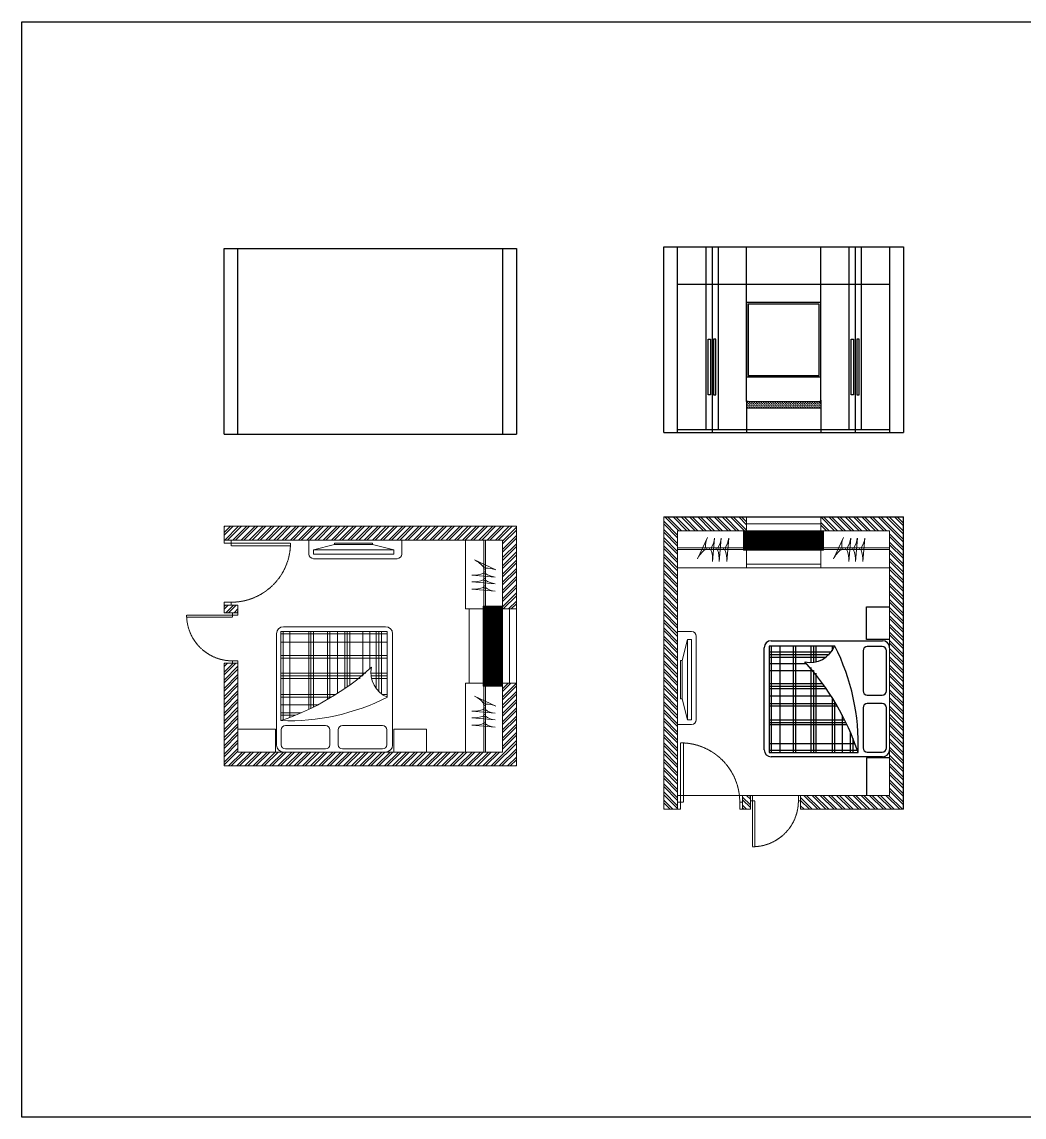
# Model space of a CAD drawing. Header units: inches. Extents: x 213 to 17763, y -4830 to 1802.
# Drawn here: x 16322 to 16970, y -3444 to -2736 of the extents above; entities that cross this region are included whole.
import ezdxf

# ---------------------------------------------------------------- set-up
doc = ezdxf.new("R2010")
doc.units = ezdxf.units.IN
doc.header["$MEASUREMENT"] = 0
doc.linetypes.add('DASHED2', pattern=[0.375, 0.25, -0.125])
doc.linetypes.add('HIDDEN', pattern=[0.375, 0.25, -0.125])
for name, color, linetype in [('A-Door-Frame', 1, 'Continuous'), ('A-Door-Swing', 8, 'HIDDEN'), ('Edges', 7, 'Continuous'), ('furni', 253, 'Continuous'), ('IEL-HATCH-002', 7, 'Continuous')]:
    doc.layers.add(name, color=color, linetype=linetype)
doc.layers.add('Furniture', color=251, linetype='Continuous', lineweight=18)
doc.layers.add('ROD', color=7, linetype='Continuous', lineweight=9)

# ---------------------------------------------------------------- blocks, each defined once
blk = doc.blocks.new('DRYG')
at = {"layer": 'IEL-HATCH-002', "lineweight": 5, "transparency": 33554687}
h = blk.add_hatch(dxfattribs=at)
h.set_pattern_fill('ANSI31', color=9)
h.paths.add_polyline_path([(8088.69, 1479.56), (8081.6, 1479.56), (8081.6, 1479.53), (8081.6, 1421.69), (8088.69, 1421.69)])
h.paths.add_polyline_path([(8081.6, 1479.53), (8078.02, 1479.53), (8077.83, 1479.53), (8077.83, 1421.72), (8078.02, 1421.72), (8081.6, 1421.72)])
h.paths.add_polyline_path([(8091.83, 1479.56), (8088.69, 1479.56), (8088.69, 1421.69), (8091.83, 1421.69)])
h.paths.add_polyline_path([(8090.14, 1462.64), (8090.51, 1462.64), (8090.51, 1456.86), (8090.14, 1456.86)], flags=16)
h.paths.add_polyline_path([(8090.66, 1462.64), (8091.04, 1462.64), (8091.04, 1456.86), (8090.66, 1456.86)], flags=16)
h.paths.add_polyline_path([(8091.19, 1462.64), (8091.57, 1462.64), (8091.57, 1456.86), (8091.19, 1456.86)], flags=16)
h.paths.add_polyline_path([(8090.14, 1456.55), (8090.51, 1456.55), (8090.51, 1450.78), (8090.14, 1450.78)], flags=16)
h.paths.add_polyline_path([(8090.66, 1456.55), (8091.04, 1456.55), (8091.04, 1450.78), (8090.66, 1450.78)], flags=16)
h.paths.add_polyline_path([(8091.19, 1456.55), (8091.57, 1456.55), (8091.57, 1450.78), (8091.19, 1450.78)], flags=16)
h.paths.add_polyline_path([(8090.14, 1462.95), (8090.14, 1468.72), (8090.51, 1468.72), (8090.51, 1462.95)], flags=16)
h.paths.add_polyline_path([(8090.66, 1462.95), (8090.66, 1468.72), (8091.04, 1468.72), (8091.04, 1462.95)], flags=16)
h.paths.add_polyline_path([(8091.19, 1462.95), (8091.19, 1468.72), (8091.57, 1468.72), (8091.57, 1462.95)], flags=16)
h.paths.add_polyline_path([(8090.14, 1450.47), (8090.51, 1450.47), (8090.51, 1444.69), (8090.14, 1444.69)], flags=16)
h.paths.add_polyline_path([(8090.66, 1450.47), (8091.04, 1450.47), (8091.04, 1444.69), (8090.66, 1444.69)], flags=16)
h.paths.add_polyline_path([(8091.19, 1450.47), (8091.57, 1450.47), (8091.57, 1444.69), (8091.19, 1444.69)], flags=16)
h.paths.add_polyline_path([(8090.14, 1469.03), (8090.14, 1474.81), (8090.51, 1474.81), (8090.51, 1469.03)], flags=16)
h.paths.add_polyline_path([(8090.66, 1469.03), (8090.66, 1474.81), (8091.04, 1474.81), (8091.04, 1469.03)], flags=16)
h.paths.add_polyline_path([(8091.19, 1469.03), (8091.19, 1474.81), (8091.57, 1474.81), (8091.57, 1469.03)], flags=16)
h.paths.add_polyline_path([(8090.14, 1444.38), (8090.51, 1444.38), (8090.51, 1438.61), (8090.14, 1438.61)], flags=16)
h.paths.add_polyline_path([(8090.66, 1444.38), (8091.04, 1444.38), (8091.04, 1438.61), (8090.66, 1438.61)], flags=16)
h.paths.add_polyline_path([(8091.19, 1444.38), (8091.57, 1444.38), (8091.57, 1438.61), (8091.19, 1438.61)], flags=16)
h.paths.add_polyline_path([(8090.14, 1438.3), (8090.51, 1438.3), (8090.51, 1432.53), (8090.14, 1432.53)], flags=16)
h.paths.add_polyline_path([(8090.66, 1438.3), (8091.04, 1438.3), (8091.04, 1432.53), (8090.66, 1432.53)], flags=16)
h.paths.add_polyline_path([(8091.19, 1438.3), (8091.57, 1438.3), (8091.57, 1432.53), (8091.19, 1432.53)], flags=16)
h.paths.add_polyline_path([(8090.14, 1432.21), (8090.51, 1432.21), (8090.51, 1426.44), (8090.14, 1426.44)], flags=16)
h.paths.add_polyline_path([(8090.66, 1432.21), (8091.04, 1432.21), (8091.04, 1426.44), (8090.66, 1426.44)], flags=16)
h.paths.add_polyline_path([(8091.19, 1432.21), (8091.57, 1432.21), (8091.57, 1426.44), (8091.19, 1426.44)], flags=16)
at = {"layer": 'Edges', "color": 18, "lineweight": 5, "true_color": 0x000000}
for p, q in [((8077.83, 1479.53), (8077.83, 1479.56)), ((8077.83, 1479.56), (8078.02, 1479.56)), ((8077.83, 1479.53), (8077.83, 1421.72)), ((8077.83, 1479.53), (8078.02, 1479.53)), ((8078.02, 1479.56), (8078.02, 1479.53)), ((8078.02, 1479.56), (8081.6, 1479.56)), ((8078.02, 1479.53), (8081.6, 1479.53)), ((8088.69, 1479.56), (8081.6, 1479.56)), ((8081.6, 1479.56), (8081.6, 1479.53)), ((8081.6, 1479.53), (8081.6, 1421.72)), ((8088.69, 1479.56), (8091.83, 1479.56)), ((8088.69, 1421.69), (8088.69, 1479.56)), ((8090.14, 1474.81), (8090.51, 1474.81)), ((8090.14, 1469.03), (8090.14, 1474.81)), ((8090.51, 1474.81), (8090.51, 1469.03)), ((8090.66, 1474.81), (8091.04, 1474.81)), ((8090.66, 1469.03), (8090.66, 1474.81)), ((8091.04, 1474.81), (8091.04, 1469.03)), ((8091.19, 1474.81), (8091.57, 1474.81)), ((8091.19, 1469.03), (8091.19, 1474.81)), ((8091.57, 1474.81), (8091.57, 1469.03)), ((8091.83, 1479.56), (8091.83, 1421.69)), ((8090.51, 1469.03), (8090.14, 1469.03)), ((8090.14, 1468.72), (8090.51, 1468.72)), ((8090.14, 1462.95), (8090.14, 1468.72)), ((8090.51, 1468.72), (8090.51, 1462.95)), ((8091.04, 1469.03), (8090.66, 1469.03)), ((8090.66, 1468.72), (8091.04, 1468.72)), ((8090.66, 1462.95), (8090.66, 1468.72)), ((8091.04, 1468.72), (8091.04, 1462.95)), ((8091.57, 1469.03), (8091.19, 1469.03)), ((8091.19, 1468.72), (8091.57, 1468.72)), ((8091.19, 1462.95), (8091.19, 1468.72)), ((8091.57, 1468.72), (8091.57, 1462.95)), ((8090.51, 1462.95), (8090.14, 1462.95)), ((8090.14, 1462.64), (8090.51, 1462.64)), ((8090.14, 1456.86), (8090.14, 1462.64)), ((8090.51, 1462.64), (8090.51, 1456.86)), ((8091.04, 1462.95), (8090.66, 1462.95)), ((8090.66, 1462.64), (8091.04, 1462.64)), ((8090.66, 1456.86), (8090.66, 1462.64)), ((8091.04, 1462.64), (8091.04, 1456.86)), ((8091.57, 1462.95), (8091.19, 1462.95)), ((8091.19, 1462.64), (8091.57, 1462.64)), ((8091.19, 1456.86), (8091.19, 1462.64)), ((8091.57, 1462.64), (8091.57, 1456.86)), ((8090.51, 1456.86), (8090.14, 1456.86)), ((8090.14, 1456.55), (8090.51, 1456.55)), ((8090.14, 1450.78), (8090.14, 1456.55)), ((8090.51, 1450.78), (8090.14, 1450.78)), ((8090.14, 1450.47), (8090.51, 1450.47)), ((8090.14, 1444.69), (8090.14, 1450.47)), ((8090.51, 1456.55), (8090.51, 1450.78)), ((8090.51, 1450.47), (8090.51, 1444.69)), ((8091.04, 1456.86), (8090.66, 1456.86)), ((8090.66, 1456.55), (8091.04, 1456.55)), ((8090.66, 1450.78), (8090.66, 1456.55)), ((8091.04, 1450.78), (8090.66, 1450.78)), ((8090.66, 1450.47), (8091.04, 1450.47)), ((8090.66, 1444.69), (8090.66, 1450.47)), ((8091.04, 1456.55), (8091.04, 1450.78)), ((8091.04, 1450.47), (8091.04, 1444.69)), ((8091.57, 1456.86), (8091.19, 1456.86)), ((8091.19, 1456.55), (8091.57, 1456.55)), ((8091.19, 1450.78), (8091.19, 1456.55)), ((8091.57, 1450.78), (8091.19, 1450.78)), ((8091.19, 1450.47), (8091.57, 1450.47)), ((8091.19, 1444.69), (8091.19, 1450.47)), ((8091.57, 1456.55), (8091.57, 1450.78)), ((8091.57, 1450.47), (8091.57, 1444.69)), ((8090.51, 1444.69), (8090.14, 1444.69)), ((8090.14, 1444.38), (8090.51, 1444.38)), ((8090.14, 1438.61), (8090.14, 1444.38)), ((8090.51, 1444.38), (8090.51, 1438.61)), ((8091.04, 1444.69), (8090.66, 1444.69)), ((8090.66, 1444.38), (8091.04, 1444.38)), ((8090.66, 1438.61), (8090.66, 1444.38)), ((8091.04, 1444.38), (8091.04, 1438.61)), ((8091.57, 1444.69), (8091.19, 1444.69)), ((8091.19, 1444.38), (8091.57, 1444.38)), ((8091.19, 1438.61), (8091.19, 1444.38)), ((8091.57, 1444.38), (8091.57, 1438.61)), ((8090.51, 1438.61), (8090.14, 1438.61)), ((8090.14, 1438.3), (8090.51, 1438.3)), ((8090.14, 1432.53), (8090.14, 1438.3)), ((8090.51, 1438.3), (8090.51, 1432.53)), ((8091.04, 1438.61), (8090.66, 1438.61)), ((8090.66, 1438.3), (8091.04, 1438.3)), ((8090.66, 1432.53), (8090.66, 1438.3)), ((8091.04, 1438.3), (8091.04, 1432.53)), ((8091.57, 1438.61), (8091.19, 1438.61)), ((8091.19, 1438.3), (8091.57, 1438.3)), ((8091.19, 1432.53), (8091.19, 1438.3)), ((8091.57, 1438.3), (8091.57, 1432.53)), ((8090.51, 1432.53), (8090.14, 1432.53)), ((8090.14, 1432.21), (8090.51, 1432.21)), ((8090.14, 1426.44), (8090.14, 1432.21)), ((8090.51, 1426.44), (8090.14, 1426.44)), ((8090.51, 1432.21), (8090.51, 1426.44)), ((8091.04, 1432.53), (8090.66, 1432.53)), ((8090.66, 1432.21), (8091.04, 1432.21)), ((8090.66, 1426.44), (8090.66, 1432.21)), ((8091.04, 1426.44), (8090.66, 1426.44)), ((8091.04, 1432.21), (8091.04, 1426.44)), ((8091.57, 1432.53), (8091.19, 1432.53)), ((8091.19, 1432.21), (8091.57, 1432.21)), ((8091.19, 1426.44), (8091.19, 1432.21)), ((8091.57, 1426.44), (8091.19, 1426.44)), ((8091.57, 1432.21), (8091.57, 1426.44)), ((8077.83, 1421.69), (8077.83, 1421.72)), ((8077.83, 1421.72), (8078.02, 1421.72)), ((8078.02, 1421.69), (8077.83, 1421.69)), ((8078.02, 1421.72), (8078.02, 1421.69)), ((8081.6, 1421.72), (8078.02, 1421.72)), ((8078.02, 1421.69), (8081.6, 1421.69)), ((8081.6, 1421.72), (8081.6, 1421.69)), ((8088.69, 1421.69), (8081.6, 1421.69)), ((8088.69, 1421.69), (8091.83, 1421.69))]:
    blk.add_line(p, q, dxfattribs=at)
at = {"layer": 'furni', "color": 18, "lineweight": 5, "true_color": 0x000000}
blk.add_line((8077.83, 1421.69), (8091.83, 1421.69), dxfattribs=at)
blk = doc.blocks.new('HG')
at = {"color": 7, "lineweight": 5}
for p, q in [((16491.17, -2646), (16557.17, -2646)), ((16486.67, -2722.5), (16486.67, -2650.5)), ((16558.21, -2649.17), (16489.46, -2649.17)), ((16489.46, -2649.17), (16489.46, -2706.7)), ((16558.21, -2650.53), (16489.46, -2650.53)), ((16490.97, -2649.17), (16490.97, -2706.16)), ((16495.21, -2649.17), (16495.21, -2704.63)), ((16507.5, -2649.17), (16507.5, -2699.41)), ((16508.87, -2649.17), (16508.87, -2698.75)), ((16510.51, -2649.17), (16510.51, -2697.95)), ((16519.68, -2649.17), (16519.68, -2693)), ((16521.18, -2649.17), (16521.18, -2692.12)), ((16525.97, -2649.17), (16525.97, -2689.16)), ((16530.76, -2649.17), (16530.76, -2685.96)), ((16532.41, -2649.17), (16532.41, -2684.81)), ((16534.05, -2649.17), (16534.05, -2683.62)), ((16542.53, -2649.17), (16542.53, -2677.79)), ((16546.91, -2649.17), (16546.91, -2673.38)), ((16551.16, -2649.17), (16551.16, -2686.05)), ((16552.8, -2649.17), (16552.8, -2687.92)), ((16554.44, -2649.17), (16554.44, -2689.33)), ((16558.21, -2691.67), (16558.21, -2649.17)), ((16561.67, -2650.5), (16561.67, -2722.5)), ((16558.21, -2656.01), (16489.46, -2656.01)), ((16558.21, -2664.64), (16489.46, -2664.64)), ((16558.21, -2666.28), (16489.46, -2666.28)), ((16544.36, -2676), (16489.46, -2676)), ((16558.21, -2676), (16547.69, -2676)), ((16542.54, -2677.78), (16489.46, -2677.78)), ((16540.8, -2679.43), (16489.46, -2679.43)), ((16558.21, -2677.78), (16547.81, -2677.78)), ((16558.21, -2679.43), (16548.09, -2679.43)), ((16524.91, -2689.83), (16489.46, -2689.83)), ((16558.21, -2689.83), (16555.14, -2689.83)), ((16522.26, -2691.48), (16489.46, -2691.48)), ((16513.52, -2696.41), (16489.46, -2696.41)), ((16558.21, -2691.48), (16558.18, -2691.48)), ((16502.65, -2701.61), (16489.46, -2701.61)), ((16498.73, -2703.25), (16489.46, -2703.25)), ((16518.32, -2709.89), (16492.41, -2709.89)), ((16555.15, -2709.89), (16529.23, -2709.89)), ((16485.89, -2712.15), (16461.72, -2712.15)), ((16485.89, -2727), (16485.89, -2712.15)), ((16489.67, -2712.63), (16489.67, -2722.27)), ((16521.06, -2722.27), (16521.06, -2712.63)), ((16526.49, -2712.63), (16526.49, -2722.27)), ((16557.89, -2722.27), (16557.89, -2712.63)), ((16562.46, -2727), (16562.46, -2712.15)), ((16562.46, -2712.15), (16583.62, -2712.15)), ((16583.62, -2712.15), (16583.62, -2727)), ((16492.41, -2725.01), (16518.32, -2725.01)), ((16529.23, -2725.01), (16555.15, -2725.01)), ((16557.17, -2727), (16491.17, -2727))]:
    blk.add_line(p, q, dxfattribs=at)
for centre, radius, start, end in [((16491.17, -2650.5), 4.5, 90, 180), ((16557.17, -2650.5), 4.5, 0, 90), ((16437.33, -2551.19), 163.99, 288.51704, 312.48311), ((16564.7, -2675.77), 17.01, 167.64436, 248.21267), ((16494.59, -2565.48), 141.3, 267.9004, 296.84044), ((16492.41, -2712.63), 2.74, 90, 180), ((16518.32, -2712.63), 2.74, 0, 90), ((16529.23, -2712.63), 2.74, 90, 180), ((16555.15, -2712.63), 2.74, 0, 90), ((16491.17, -2722.5), 4.5, 180, 270), ((16492.41, -2722.27), 2.74, 180, 270), ((16518.32, -2722.27), 2.74, 270, 0), ((16529.23, -2722.27), 2.74, 180, 270), ((16555.15, -2722.27), 2.74, 270, 0), ((16557.17, -2722.5), 4.5, 270, 0)]:
    blk.add_arc(centre, radius, start, end, dxfattribs=at)
blk = doc.blocks.new('iuhygfdcx')
for p, q in [((16844, -2771.5), (16844, -2807.5)), ((16845.5, -2771.5), (16844, -2771.5)), ((16845.5, -2807.5), (16845.5, -2771.5)), ((16844, -2807.5), (16845.5, -2807.5))]:
    blk.add_line(p, q)

msp = doc.modelspace()

# ---------------------------------------------------------------- hatches: boundary and pattern name
at = {"layer": 'IEL-HATCH-002', "true_color": 0x939598, "transparency": 33554687}
h = msp.add_hatch(dxfattribs=at)
h.set_pattern_fill('CROSS', color=252, scale=3)
h.set_pattern_definition([(0, (0, -483.5039), (0.75, 0.75), [0.375, -1.125]), (90, (0.1875, -483.6914), (-0.75, 0.75), [0.375, -1.125])])
edge = h.paths.add_edge_path()
edge.add_line((16837.5, -2982), (16791.5, -2982))
edge.add_arc((16791.5, -2983), 1, 90, 180)
edge.add_line((16790.5, -2983), (16790.5, -2986))
edge.add_line((16790.5, -2986), (16838.5, -2986))
edge.add_line((16838.5, -2986), (16838.5, -2983))
edge.add_arc((16837.5, -2983), 1, 0, 90)
at = {"layer": 'IEL-HATCH-002', "lineweight": 5, "transparency": 33554687}
h = msp.add_hatch(dxfattribs=at)
h.set_pattern_fill('ANSI32', color=1, scale=10, angle=90)
h.set_pattern_definition([(135, (16266.328, -7464.1407), (-2.6516504, -2.6516504), []), (135, (16266.328, -7462.373), (-2.6516504, -2.6516504), [])])
h.paths.add_polyline_path([(16737, -3056.5), (16737, -3236.5), (16737, -3245.5), (16746, -3245.5), (16746, -3065.5), (16790.5, -3065.5), (16790.5, -3056.5)])
h.paths.add_polyline_path([(16838.5, -3056.5), (16838.5, -3065.5), (16840.34, -3065.5), (16840.36, -3065.5), (16883, -3065.5), (16883, -3236.5), (16825.5, -3236.5), (16825.5, -3240.12), (16825.5, -3245.5), (16892, -3245.5), (16892, -3065.5), (16892, -3056.5), (16883, -3056.5)])
h.paths.add_polyline_path([(16788, -3236.5), (16788, -3245.5), (16793, -3245.5), (16793, -3236.5)])
h = msp.add_hatch(dxfattribs=at)
h.set_pattern_fill('ANSI32', color=1, scale=10)
h.set_pattern_definition([(45, (12234.0854, -2591.832), (-2.6516504, 2.6516504), []), (45, (12235.8532, -2591.832), (-2.6516504, 2.6516504), [])])
h.paths.add_polyline_path([(16641.72, -3062.5), (16461.72, -3062.5), (16452.72, -3062.5), (16452.72, -3071.5), (16632.72, -3071.5), (16632.72, -3116), (16641.72, -3116)])
h.paths.add_polyline_path([(16641.72, -3164), (16632.72, -3164), (16632.72, -3165.84), (16632.72, -3165.87), (16632.72, -3208.5), (16461.72, -3208.5), (16461.72, -3151), (16458.11, -3151), (16452.72, -3151), (16452.72, -3217.5), (16632.72, -3217.5), (16641.72, -3217.5), (16641.72, -3208.5)])
h.paths.add_polyline_path([(16461.72, -3113.5), (16452.72, -3113.5), (16452.72, -3118.5), (16461.72, -3118.5)])

# ---------------------------------------------------------------- linework, layer by layer
for p, q in [((16452.72, -3003), (16452.72, -2883)), ((16452.72, -2883), (16641.72, -2883)), ((16461.72, -3003), (16461.72, -2883)), ((16632.72, -2883), (16632.72, -3003)), ((16641.72, -2883), (16641.72, -3003)), ((16737, -3002), (16737, -2882)), ((16737, -2882), (16892, -2882)), ((16746, -3002), (16746, -2882)), ((16764.25, -2882), (16764.25, -3000)), ((16768.25, -2882), (16768.25, -3002)), ((16772.25, -2882), (16772.25, -3000)), ((16790.5, -2982), (16790.5, -2882)), ((16838.5, -2918), (16838.5, -2882)), ((16856.75, -2882), (16856.75, -3000)), ((16860.75, -2882), (16860.75, -3002)), ((16864.75, -2882), (16864.75, -3000)), ((16883, -2882), (16883, -3002)), ((16892, -2882), (16892, -3002)), ((16746, -2906), (16790.5, -2906)), ((16790.5, -2906), (16838.5, -2906)), ((16838.5, -2906), (16883, -2906)), ((16838.5, -2982), (16838.5, -2966)), ((16790.5, -2981), (16790.5, -3002)), ((16790.5, -2986), (16838.5, -2986)), ((16791.5, -2982), (16837.5, -2982)), ((16838.5, -2981), (16838.5, -3002)), ((16746, -3000), (16883, -3000)), ((16452.72, -3003), (16641.72, -3003)), ((16737, -3002), (16892, -3002)), ((16737, -3056.5), (16892, -3056.5)), ((16892, -3245.5), (16892, -3056.5)), ((16868.15, -3135.77), (16868.15, -3114.6)), ((16868.15, -3114.6), (16883, -3114.6)), ((16883, -3135.77), (16868.15, -3135.77)), ((16802, -3207.05), (16802, -3141.05)), ((16847.67, -3140.02), (16805.17, -3140.02)), ((16805.17, -3140.02), (16805.17, -3208.77)), ((16806.5, -3136.55), (16878.5, -3136.55)), ((16806.53, -3140.02), (16806.53, -3208.77)), ((16812.01, -3140.02), (16812.01, -3208.77)), ((16820.64, -3140.02), (16820.64, -3208.77)), ((16822.28, -3140.02), (16822.28, -3208.77)), ((16832, -3140.02), (16832, -3150.53)), ((16833.78, -3140.02), (16833.78, -3150.41)), ((16835.43, -3140.02), (16835.43, -3150.13)), ((16845.83, -3140.02), (16845.83, -3143.09)), ((16847.48, -3140.02), (16847.48, -3140.04)), ((16865.89, -3143.08), (16865.89, -3169)), ((16878.27, -3140.34), (16868.63, -3140.34)), ((16881.01, -3169), (16881.01, -3143.08)), ((16805.17, -3143.79), (16845.33, -3143.79)), ((16805.17, -3145.43), (16843.92, -3145.43)), ((16805.17, -3147.07), (16842.05, -3147.07)), ((16805.17, -3151.31), (16829.38, -3151.31)), ((16805.17, -3155.69), (16833.79, -3155.69)), ((16832, -3153.87), (16832, -3208.77)), ((16833.78, -3155.69), (16833.78, -3208.77)), ((16835.43, -3157.43), (16835.43, -3208.77)), ((16805.17, -3164.18), (16839.62, -3164.18)), ((16805.17, -3165.82), (16840.81, -3165.82)), ((16805.17, -3167.46), (16841.96, -3167.46)), ((16868.63, -3171.73), (16878.27, -3171.73)), ((16805.17, -3172.25), (16845.16, -3172.25)), ((16805.17, -3177.04), (16848.12, -3177.04)), ((16805.17, -3178.55), (16849, -3178.55)), ((16845.83, -3173.31), (16845.83, -3208.77)), ((16847.48, -3175.97), (16847.48, -3208.77)), ((16878.27, -3177.16), (16868.63, -3177.16)), ((16852.41, -3184.71), (16852.41, -3208.77)), ((16865.89, -3179.9), (16865.89, -3205.82)), ((16881.01, -3205.82), (16881.01, -3179.9)), ((16805.17, -3187.72), (16853.95, -3187.72)), ((16805.17, -3189.36), (16854.75, -3189.36)), ((16805.17, -3190.73), (16855.41, -3190.73)), ((16857.61, -3195.58), (16857.61, -3208.77)), ((16859.25, -3199.5), (16859.25, -3208.77)), ((16805.17, -3203.02), (16860.63, -3203.02)), ((16805.17, -3207.26), (16862.16, -3207.26)), ((16805.17, -3208.77), (16862.7, -3208.77)), ((16878.5, -3211.55), (16806.5, -3211.55)), ((16883, -3212.33), (16868.15, -3212.33)), ((16868.15, -3212.33), (16868.15, -3236.5)), ((16868.63, -3208.56), (16878.27, -3208.56))]:
    msp.add_line(p, q)
at = {"color": 0, "lineweight": 5}
for p, q in [((16746, -3245.5), (16746, -3065.5)), ((16452.72, -3071.5), (16632.72, -3071.5)), ((16452.72, -3118.5), (16452.72, -3113.5)), ((16793, -3245.5), (16788, -3245.5))]:
    msp.add_line(p, q, dxfattribs=at)
at = {"color": 9, "lineweight": 5, "true_color": 0xc7c8ca}
for p, q in [((16790.5, -3065.5), (16790.5, -3089.5)), ((16838.5, -3065.5), (16838.5, -3089.5)), ((16507.59, -3071.5), (16507.59, -3080.5)), ((16567.59, -3080.5), (16567.59, -3071.5)), ((16620.72, -3071.5), (16620.72, -3116)), ((16621.72, -3071.5), (16621.72, -3116)), ((16524.18, -3074.37), (16524.18, -3073.37)), ((16524.18, -3073.37), (16548.79, -3073.37)), ((16548.79, -3074.37), (16548.79, -3073.37)), ((16746, -3076.5), (16790.5, -3076.5)), ((16746, -3077.5), (16790.5, -3077.5)), ((16838.5, -3076.5), (16883, -3076.5)), ((16838.5, -3077.5), (16883, -3077.5)), ((16510.59, -3083.5), (16564.59, -3083.5)), ((16838.5, -3087.14), (16790.5, -3087.14)), ((16883, -3114.6), (16883, -3135.77)), ((16632.72, -3116), (16608.72, -3116)), ((16611.09, -3164), (16611.09, -3116)), ((16755, -3130.64), (16746, -3130.64)), ((16758, -3187.64), (16758, -3133.64)), ((16883, -3141.05), (16883, -3207.05)), ((16747.87, -3174.05), (16747.87, -3149.43)), ((16748.87, -3149.43), (16747.87, -3149.43)), ((16632.72, -3164), (16608.72, -3164)), ((16620.72, -3164), (16620.72, -3208.5)), ((16621.72, -3164), (16621.72, -3208.5)), ((16748.87, -3174.05), (16747.87, -3174.05)), ((16746, -3190.64), (16755, -3190.64)), ((16461.72, -3193.65), (16461.72, -3208.5)), ((16461.72, -3208.5), (16485.89, -3208.5)), ((16583.62, -3208.5), (16562.46, -3208.5)), ((16883, -3236.5), (16883, -3212.33)), ((16868.15, -3236.5), (16883, -3236.5))]:
    msp.add_line(p, q, dxfattribs=at)
at = {"lineweight": 5, "ltscale": 7}
for p, q in [((16524.18, -3074.37), (16510.59, -3077.82)), ((16548.79, -3074.37), (16562.38, -3077.82)), ((16748.87, -3149.43), (16752.32, -3135.84)), ((16748.87, -3174.05), (16752.32, -3187.64))]:
    msp.add_line(p, q, dxfattribs=at)
at = {"lineweight": 5}
for p, q in [((16548.79, -3074.37), (16524.18, -3074.37)), ((16748.87, -3149.43), (16748.87, -3174.05))]:
    msp.add_line(p, q, dxfattribs=at)
for points in [[(16322, -2736.5), (17554.5, -2736.5), (17554.5, -3444.5), (16322, -3444.5)], [(16838.5, -2966), (16838.5, -2918), (16790.5, -2918), (16790.5, -2966)], [(16837.5, -2965), (16837.5, -2919), (16791.5, -2919), (16791.5, -2965)]]:
    msp.add_lwpolyline(points, close=True)
at = {"lineweight": 5, "ltscale": 7}
for points in [[(16510.59, -3077.82), (16562.38, -3077.82), (16562.38, -3080.5), (16510.59, -3080.5)], [(16752.32, -3187.64), (16752.32, -3135.84), (16755, -3135.84), (16755, -3187.64)]]:
    msp.add_lwpolyline(points, close=True, dxfattribs=at)
at = {"lineweight": 5}
msp.add_lwpolyline([(16746, -3089.5), (16746, -3236.5), (16883, -3236.5), (16883, -3089.5)], close=True, dxfattribs=at)
for centre, radius, start, end in [((16791.5, -2983), 1, 90, 180), ((16837.5, -2983), 1, 0, 90), ((16806.5, -3141.05), 4.5, 90, 180), ((16831.77, -3133.52), 17.01, 257.64436, 337.54526), ((16721.48, -3203.64), 141.3, 357.9004, 26.75706), ((16868.63, -3143.08), 2.74, 90, 180), ((16878.27, -3143.08), 2.74, 360, 90), ((16878.5, -3141.05), 4.5, 0, 90), ((16707.19, -3260.89), 163.99, 18.51704, 42.48311), ((16868.63, -3169), 2.74, 180, 270), ((16878.27, -3169), 2.74, 270, 0), ((16868.63, -3179.9), 2.74, 90, 180), ((16878.27, -3179.9), 2.74, 360, 90), ((16806.5, -3207.05), 4.5, 180, 270), ((16868.63, -3205.82), 2.74, 180, 270), ((16878.27, -3205.82), 2.74, 270, 0), ((16878.5, -3207.05), 4.5, 270, 0)]:
    msp.add_arc(centre, radius, start, end)
at = {"color": 9, "lineweight": 5, "true_color": 0xc7c8ca}
for centre, start, end in [((16510.59, -3080.5), 180, 270), ((16564.59, -3080.5), 270, 0), ((16755, -3133.64), 0, 90), ((16755, -3187.64), 270, 0)]:
    msp.add_arc(centre, 3, start, end, dxfattribs=at)
at = {"layer": 'A-Door-Frame', "lineweight": 5}
for p, q in [((16452.72, -3071.5), (16457.39, -3071.5)), ((16452.72, -3113.5), (16457.39, -3113.5)), ((16461.72, -3118.5), (16458.11, -3118.5)), ((16461.72, -3151), (16458.11, -3151)), ((16746, -3245.5), (16746, -3240.84)), ((16788, -3245.5), (16788, -3240.84)), ((16793, -3236.5), (16793, -3240.12)), ((16825.5, -3236.5), (16825.5, -3240.12))]:
    msp.add_line(p, q, dxfattribs=at)
for points in [[(16452.72, -3071.5), (16452.72, -3073.37), (16457.39, -3073.37), (16457.39, -3071.5)], [(16452.72, -3113.5), (16452.72, -3111.64), (16457.39, -3111.64), (16457.39, -3113.5)], [(16461.72, -3118.5), (16461.72, -3119.95), (16458.11, -3119.95), (16458.11, -3118.5)], [(16461.72, -3151), (16461.72, -3149.56), (16458.11, -3149.56), (16458.11, -3151)], [(16746, -3245.5), (16747.87, -3245.5), (16747.87, -3240.84), (16746, -3240.84)], [(16788, -3245.5), (16786.13, -3245.5), (16786.13, -3240.84), (16788, -3240.84)], [(16793, -3236.5), (16794.44, -3236.5), (16794.44, -3240.12), (16793, -3240.12)], [(16825.5, -3236.5), (16824.06, -3236.5), (16824.06, -3240.12), (16825.5, -3240.12)]]:
    msp.add_lwpolyline(points, dxfattribs=at)
at = {"layer": 'A-Door-Swing', "linetype": 'DASHED2', "lineweight": 5}
for points in [[(16457.39, -3073.37), (16495.66, -3073.37), (16495.66, -3075.24), (16457.39, -3075.24)], [(16458.11, -3119.95), (16428.5, -3119.95), (16428.5, -3121.39), (16458.11, -3121.39)], [(16747.87, -3240.84), (16747.87, -3202.57), (16749.73, -3202.57), (16749.73, -3240.84)], [(16794.44, -3240.12), (16794.44, -3269.73), (16795.89, -3269.73), (16795.89, -3240.12)]]:
    msp.add_lwpolyline(points, close=True, dxfattribs=at)
for centre, radius, start, end in [((16457.39, -3073.37), 38.27, 270, 0), ((16458.11, -3119.95), 29.61, 180, 270), ((16747.87, -3240.84), 38.27, 0, 90), ((16794.44, -3240.12), 29.61, 270, 0)]:
    msp.add_arc(centre, radius, start, end, dxfattribs=at)
at = {"layer": 'Furniture', "color": 133, "lineweight": 5, "true_color": 0x84cdcc}
for p, q in [((16765.3, -3069.74), (16758.81, -3083.54)), ((16769.88, -3070.15), (16768.6, -3085.35)), ((16774.17, -3070.15), (16772.88, -3085.35)), ((16778.99, -3070.15), (16777.71, -3085.35)), ((16853.3, -3069.74), (16846.81, -3083.54)), ((16857.88, -3070.15), (16856.6, -3085.35)), ((16862.17, -3070.15), (16860.88, -3085.35)), ((16866.99, -3070.15), (16865.71, -3085.35)), ((16628.49, -3090.8), (16614.68, -3084.31)), ((16628.08, -3095.39), (16612.87, -3094.1)), ((16628.08, -3099.67), (16612.87, -3098.39)), ((16628.08, -3104.49), (16612.87, -3103.21)), ((16628.49, -3178.8), (16614.68, -3172.31)), ((16628.08, -3183.39), (16612.87, -3182.1)), ((16628.08, -3187.67), (16612.87, -3186.39)), ((16628.08, -3192.49), (16612.87, -3191.21))]:
    msp.add_line(p, q, dxfattribs=at)
for centre in [(16764.16, -3077.1), (16767.19, -3077.1), (16771.47, -3077.1), (16776.3, -3077.1), (16852.16, -3077.1), (16855.19, -3077.1), (16859.47, -3077.1), (16864.3, -3077.1), (16621.12, -3089.66), (16621.12, -3092.7), (16621.12, -3096.98), (16621.12, -3101.8), (16621.12, -3177.66), (16621.12, -3180.7), (16621.12, -3184.98), (16621.12, -3189.8)]:
    msp.add_circle(centre, 0.673, dxfattribs=at)
for centre, radius, start, end in [((16777.23, -3075.36), 13.19, 154.75145, 184.65126), ((16756.74, -3069.06), 13.19, 325.34874, 355.24855), ((16761.02, -3069.06), 13.19, 325.34874, 355.24855), ((16765.84, -3069.06), 13.19, 325.34874, 355.24855), ((16865.23, -3075.36), 13.19, 154.75145, 184.65126), ((16844.74, -3069.06), 13.19, 325.34874, 355.24855), ((16849.02, -3069.06), 13.19, 325.34874, 355.24855), ((16853.84, -3069.06), 13.19, 325.34874, 355.24855), ((16775.44, -3091.91), 18.62, 129.39837, 153.30971), ((16750.01, -3084.28), 18.62, 356.69029, 20.60163), ((16754.3, -3084.28), 18.62, 356.69029, 20.60163), ((16759.12, -3084.28), 18.62, 356.69029, 20.60163), ((16863.44, -3091.91), 18.62, 129.39837, 153.30971), ((16838.01, -3084.28), 18.62, 356.69029, 20.60163), ((16842.3, -3084.28), 18.62, 356.69029, 20.60163), ((16847.12, -3084.28), 18.62, 356.69029, 20.60163), ((16606.32, -3100.95), 18.62, 39.39837, 63.30971), ((16613.95, -3075.52), 18.62, 266.69029, 290.60163), ((16629.17, -3082.24), 13.19, 235.34874, 265.24855), ((16622.86, -3102.74), 13.19, 64.75145, 94.65126), ((16613.95, -3079.8), 18.62, 266.69029, 290.60163), ((16629.17, -3086.52), 13.19, 235.34874, 265.24855), ((16613.95, -3084.62), 18.62, 266.69029, 290.60163), ((16629.17, -3091.35), 13.19, 235.34874, 265.24855), ((16606.32, -3188.95), 18.62, 39.39837, 63.30971), ((16622.86, -3190.74), 13.19, 64.75145, 94.65126), ((16613.95, -3163.52), 18.62, 266.69029, 290.60163), ((16613.95, -3167.8), 18.62, 266.69029, 290.60163), ((16629.17, -3170.24), 13.19, 235.34874, 265.24855), ((16629.17, -3174.52), 13.19, 235.34874, 265.24855), ((16613.95, -3172.62), 18.62, 266.69029, 290.60163), ((16629.17, -3179.35), 13.19, 235.34874, 265.24855)]:
    msp.add_arc(centre, radius, start, end, dxfattribs=at)
at = {"layer": 'ROD', "color": 0, "lineweight": 5}
for p, q in [((16737, -3056.5), (16737, -3236.5)), ((16883, -3056.5), (16892, -3056.5)), ((16452.72, -3062.5), (16452.72, -3071.5)), ((16461.72, -3062.5), (16452.72, -3062.5)), ((16641.72, -3062.5), (16461.72, -3062.5)), ((16641.72, -3062.5), (16641.72, -3208.5)), ((16883, -3065.5), (16746, -3065.5)), ((16883, -3065.5), (16883, -3236.5)), ((16632.72, -3208.5), (16632.72, -3071.5)), ((16452.72, -3113.5), (16461.72, -3113.5)), ((16452.72, -3118.5), (16461.72, -3118.5)), ((16452.72, -3118.5), (16461.72, -3118.5)), ((16452.72, -3217.5), (16452.72, -3151)), ((16632.72, -3208.5), (16461.72, -3208.5)), ((16641.72, -3208.5), (16641.72, -3217.5)), ((16452.72, -3217.5), (16632.72, -3217.5)), ((16641.72, -3217.5), (16632.72, -3217.5)), ((16737, -3236.5), (16737, -3245.5)), ((16788, -3245.5), (16788, -3236.5)), ((16793, -3245.5), (16793, -3236.5)), ((16793, -3245.5), (16793, -3236.5)), ((16737, -3245.5), (16746, -3245.5)), ((16892, -3245.5), (16825.5, -3245.5))]:
    msp.add_line(p, q, dxfattribs=at)
at = {"layer": 'ROD', "color": 5, "lineweight": 5}
for p, q in [((16790.5, -3056.5), (16790.5, -3065.5)), ((16838.5, -3056.5), (16790.5, -3056.5)), ((16838.5, -3065.5), (16838.5, -3056.5)), ((16838.5, -3061), (16790.5, -3061)), ((16641.72, -3116), (16632.72, -3116)), ((16637.22, -3164), (16637.22, -3116)), ((16641.72, -3164), (16641.72, -3116)), ((16632.72, -3164), (16641.72, -3164))]:
    msp.add_line(p, q, dxfattribs=at)
at = {"layer": 'ROD', "color": 9, "lineweight": 5, "true_color": 0xc7c8ca}
for p, q in [((16790.5, -3065.5), (16838.5, -3065.5)), ((16608.72, -3116), (16608.72, -3071.5)), ((16790.5, -3089.5), (16746, -3089.5)), ((16883, -3089.5), (16838.5, -3089.5)), ((16452.72, -3113.5), (16461.72, -3113.5)), ((16632.72, -3116), (16632.72, -3164)), ((16608.72, -3208.5), (16608.72, -3164)), ((16793, -3236.5), (16788, -3236.5)), ((16788, -3245.5), (16788, -3236.5)), ((16883, -3236.5), (16825.5, -3236.5))]:
    msp.add_line(p, q, dxfattribs=at)
at = {"layer": 'ROD', "color": 7, "lineweight": 5}
for p, q in [((16461.72, -3118.5), (16461.72, -3113.5)), ((16461.72, -3151), (16452.72, -3151)), ((16461.72, -3208.5), (16461.72, -3151)), ((16825.5, -3236.5), (16825.5, -3245.5))]:
    msp.add_line(p, q, dxfattribs=at)

# ---------------------------------------------------------------- block references
at = {"xscale": -1}
for p in [(33611.25, -170), (33703.75, -170)]:
    msp.add_blockref('iuhygfdcx', p, dxfattribs=at)
for name, p in [('iuhygfdcx', (-74.75, -170)), ('iuhygfdcx', (17.75, -170)), ('HG', (0, -481.5))]:
    msp.add_blockref(name, p)
at = {"layer": 'furni', "color": 18, "lineweight": 5, "true_color": 0x000000, "xscale": -0.8937484743814937, "yscale": 0.8937484743814937, "zscale": 0.8937484743814937, "rotation": 90}
msp.add_blockref('DRYG', (18110.99, 4154.04), dxfattribs=at)
at = {"layer": 'furni', "color": 18, "lineweight": 5, "true_color": 0x000000, "xscale": -0.8937484743814937, "yscale": 0.8937484743814937, "zscale": 0.8937484743814937}
msp.add_blockref('DRYG', (23852.27, -4436.5), dxfattribs=at)

doc.saveas('drawing.dxf')
